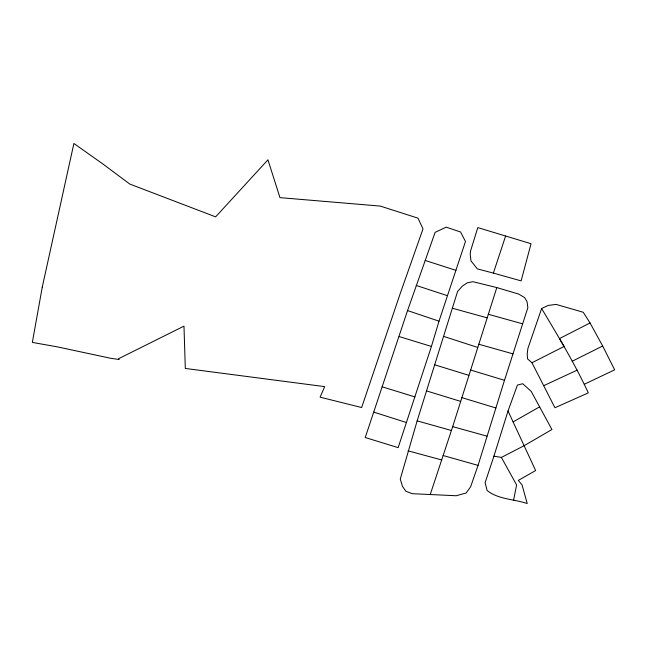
<?xml version="1.0" encoding="UTF-8"?>
<svg xmlns="http://www.w3.org/2000/svg" width="647" height="647" viewBox="0 0 647 647"><rect width="100%" height="100%" fill="white"/><g stroke="black" fill="none" stroke-linecap="round" stroke-linejoin="round"><path stroke-width="0.97" d="M513.572 500.22L516.613 484.918L501.368 457.429L493.928 456.175L485.129 482.63L487.078 490.466C498.303 499.476 514.001 499.047 527.216 503.528L522.024 484.797L518.271 480.43L535.635 470.547L508.032 410.982L517.414 385.07L522.744 383.728L531.187 391.338L551.94 429.527L523.965 445.791L501.368 457.429M430.295 494.348L452.698 426.616L496.807 287.575L518.789 294.11L524.62 297.596L527.03 301.607L527.863 307.64L504.49 380.307L478.06 465.379L470.62 486.795L466.155 492.99L456.192 495.748L412.341 493.693L405.863 491.259L402.483 486.358L400.267 479.071L417.153 420.857L457.575 291.514L462.241 286.209L467.255 282.844L472.892 281.696L496.807 287.575M439.014 321.163L431.42 346.46L398.148 447.643L365.24 437.526L407.553 310.576L435.124 232.362L446.195 227.146L460.567 231.99L465.476 241.493L439.014 321.163L407.553 310.576M493.928 456.175L508.032 410.982M493.378 273.091L521.126 280.879L531.05 243.709L477.801 227.598L470.506 251.182L470.207 254.748L471.008 260.935L477.357 268.893L493.378 273.091L505.614 236.009M541.62 308.538L527.879 348.523L527.176 354.184L527.596 358.948L531.955 362.749L554.94 407.747L588.301 392.875C574.779 363.687 558.151 336.181 541.62 308.538L548.163 305.441L556.064 304.405L583.23 312.258L590.04 322.95L602.681 346.008L614.65 369.825L584.306 384.261M513.079 421.933L539.752 406.777M590.04 322.95L559.453 338.607L564.119 346.452L531.955 362.749M572.191 361.252L602.681 346.008M543.723 385.661L577.237 370.1M408.071 450.838L441.731 459.968M452.431 308.255L487.151 317.839M488.291 314.264L522.63 323.84M452.698 426.616L486.916 436.143M478.74 344.22L513.022 353.877M417.153 420.857L451.274 430.457M443.106 455.512L478.06 465.379M470.515 369.995L504.49 380.307M461.715 397.59L495.901 407.974M414.953 396.918L382.053 386.777M399.199 336.561L431.42 346.46M426.608 390.925L460.664 401.391M434.606 364.762L468.816 375.317M406.34 422.507L373.788 412.115M425.16 260.45L455.941 270.333M443.656 336.383L477.712 347.447M416.191 285.44L447.239 295.614M42.273 287.074L32.35 342.417L57.146 346.824L110.694 358.284L119.177 359.514L118.458 358.778L183.983 326.137L185.309 368.45L324.665 386.623L320.103 397.177L361.649 407.529L400.072 294.013L423.009 228.917L417.962 218.136L380.307 206.086L279.973 197.642L267.939 159.817L215.621 216.858L129.804 184.071L102.63 163.796L73.895 143.472L42.273 287.074"/></g></svg>
